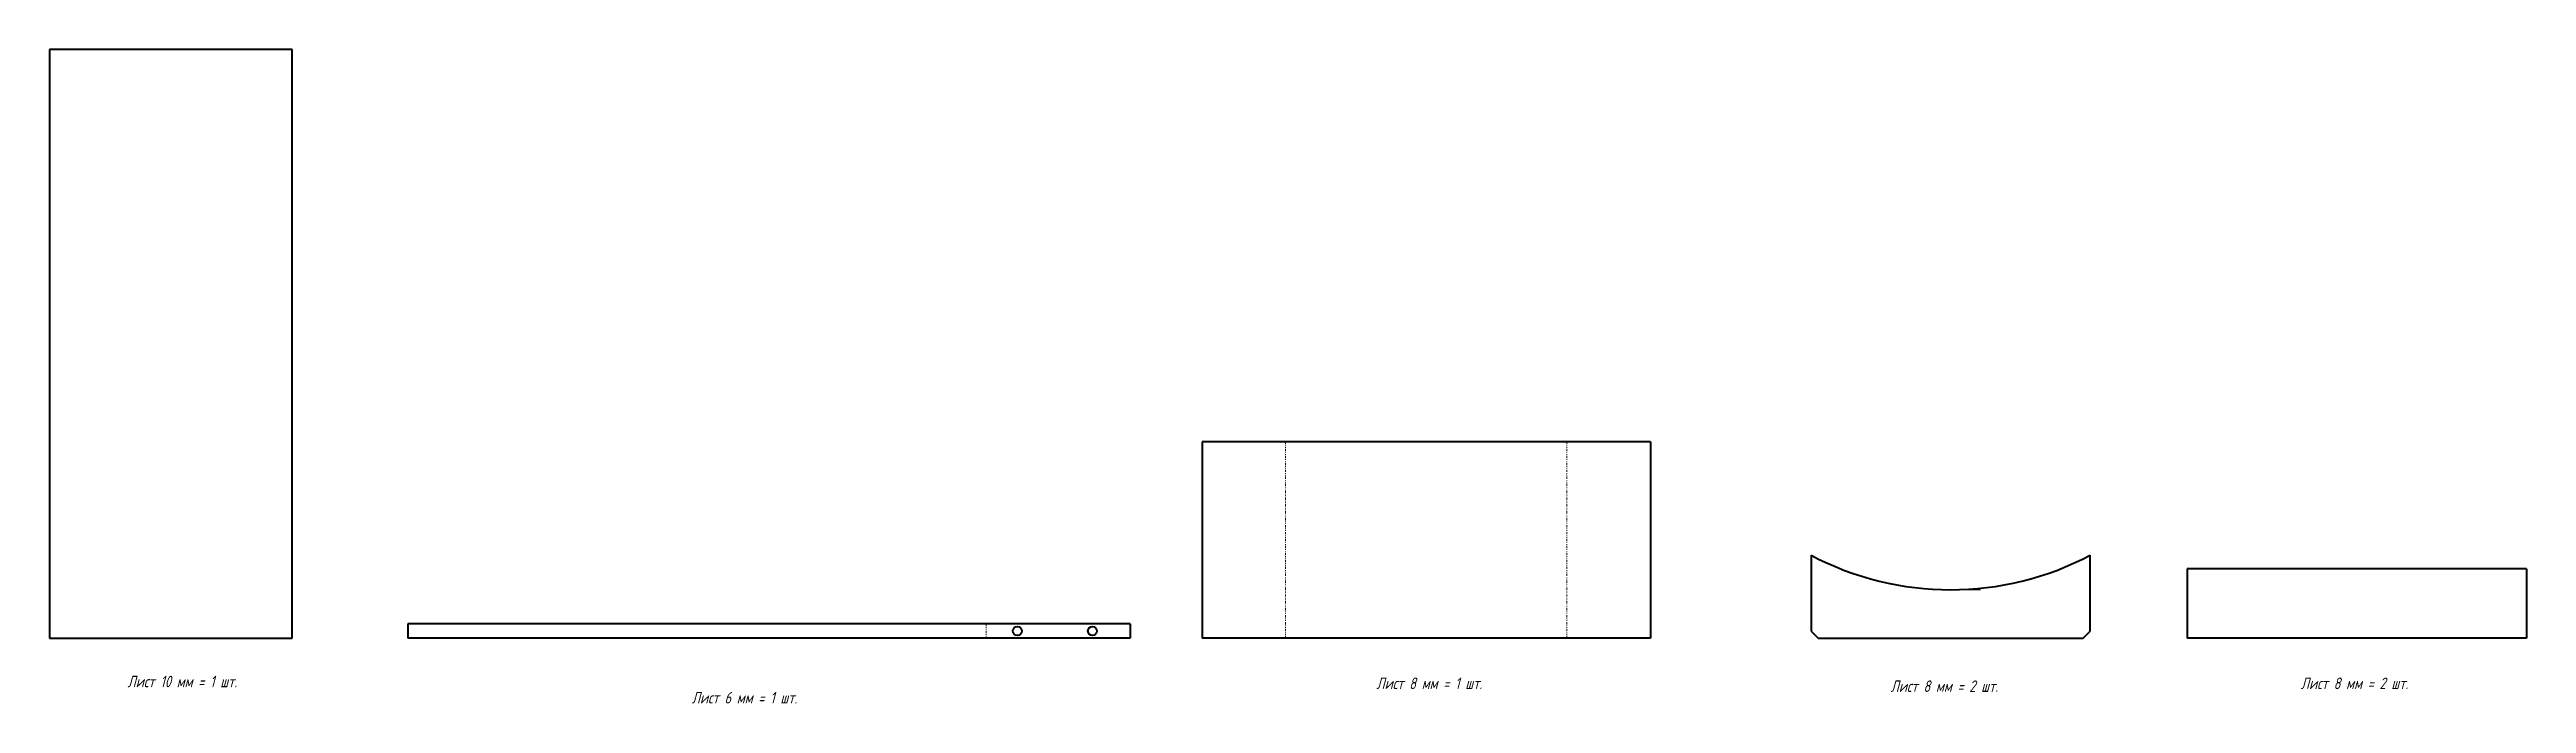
# Model space of a CAD drawing. Header units: millimetres. Extents: x 0 to 4287, y -113 to 1020.
import ezdxf

# ---------------------------------------------------------------- set-up
doc = ezdxf.new("R2010")
doc.units = ezdxf.units.MM
for name, pattern in [('K5LT_BASIC', [0]), ('K5LT_CHAIN_LINE_WITH_2_POINTS', [12, 4, -2, 1, -2, 1, -2]), ('K5LT_THIN', [0])]:
    doc.linetypes.add(name, pattern=pattern)
doc.styles.add('KTEXTSTYLE', font='GOST_AU.SHX', dxfattribs={"width": 0.96, "height": 5})

msp = doc.modelspace()

# ---------------------------------------------------------------- linework, layer by layer
at = {"color": 7, "linetype": 'K5LT_BASIC', "lineweight": 40, "true_color": 0xffffff}
for p, q in [((420, 1020), (0, 1020)), ((0, 1020), (0, 0)), ((420, 0), (420, 1020)), ((1995, 340), (1995, 0)), ((2130, 340), (1995, 340)), ((2148.8, 340), (2130, 340)), ((2616.8, 340), (2148.8, 340)), ((2635.7, 340), (2616.8, 340)), ((2770.7, 340), (2635.7, 340)), ((2770.7, 340), (2770.7, 0)), ((3048.9, 143.7), (3048.9, 12)), ((3531.9, 12), (3531.9, 143.7)), ((4287.1, 120), (3700, 120)), ((3700, 120), (3700, 0)), ((4287.1, 120), (4287.1, 0)), ((0, 0), (420, 0)), ((620, 25), (620, 0)), ((1614, 25), (620, 25)), ((1614, 0), (620, 0)), ((1628.1, 25), (1614, 25)), ((1628.1, 0), (1614, 0)), ((1870.1, 25), (1628.1, 25)), ((1870.1, 0), (1628.1, 0)), ((1870.1, 25), (1870.1, 0)), ((2130, 0), (1995, 0)), ((2148.8, 0), (2130, 0)), ((2616.8, 0), (2148.8, 0)), ((2635.7, 0), (2616.8, 0)), ((2770.7, 0), (2635.7, 0)), ((3048.9, 12), (3060.9, 0)), ((3060.9, 0), (3519.9, 0)), ((3519.9, 0), (3531.9, 12)), ((4287.1, 0), (3700, 0))]:
    msp.add_line(p, q, dxfattribs=at)
at = {"color": 7, "linetype": 'K5LT_CHAIN_LINE_WITH_2_POINTS', "lineweight": 18, "true_color": 0xffffff}
for p, q in [((2139.4, 340), (2139.4, 0)), ((2626.3, 340), (2626.3, 0)), ((1621.1, 25), (1621.1, 0))]:
    msp.add_line(p, q, dxfattribs=at)
at = {"color": 115, "linetype": 'K5LT_THIN', "lineweight": 18, "true_color": 0x3cb371}
msp.add_line((3290.4, 84), (3342.3, 84), dxfattribs=at)
at = {"color": 7, "linetype": 'K5LT_BASIC', "lineweight": 40, "true_color": 0xffffff}
for centre in [(1675.1, 12.5), (1805.1, 12.5)]:
    msp.add_circle(centre, 7.75, dxfattribs=at)
msp.add_arc((3290.4, 602), 518, 242.211, 297.789, dxfattribs=at)

# ---------------------------------------------------------------- texts
at = {"color": 7, "char_height": 20, "attachment_point": 1, "style": 'KTEXTSTYLE'}
for s, insert in [('\\H3.5;\\W0.965;\\Q15;\\Q15;\\H20.00;Лист 10 мм = 1 шт.', (135, -65)), ('\\H3.5;\\W0.965;\\Q15;\\Q15;\\H20.00;Лист 8 мм = 1 шт.', (2296.6, -68.1)), ('\\H3.5;\\W0.965;\\Q15;\\Q15;\\H20.00;Лист 8 мм = 2 шт.', (3186.6, -73.1)), ('\\H3.5;\\W0.965;\\Q15;\\Q15;\\H20.00;Лист 8 мм = 2 шт.', (3896.6, -68.1)), ('\\H3.5;\\W0.965;\\Q15;\\Q15;\\H20.00;Лист 6 мм = 1 шт.', (1111.6, -93.1))]:
    msp.add_mtext(s, dxfattribs=dict(at, insert=insert))

doc.saveas('drawing.dxf')
